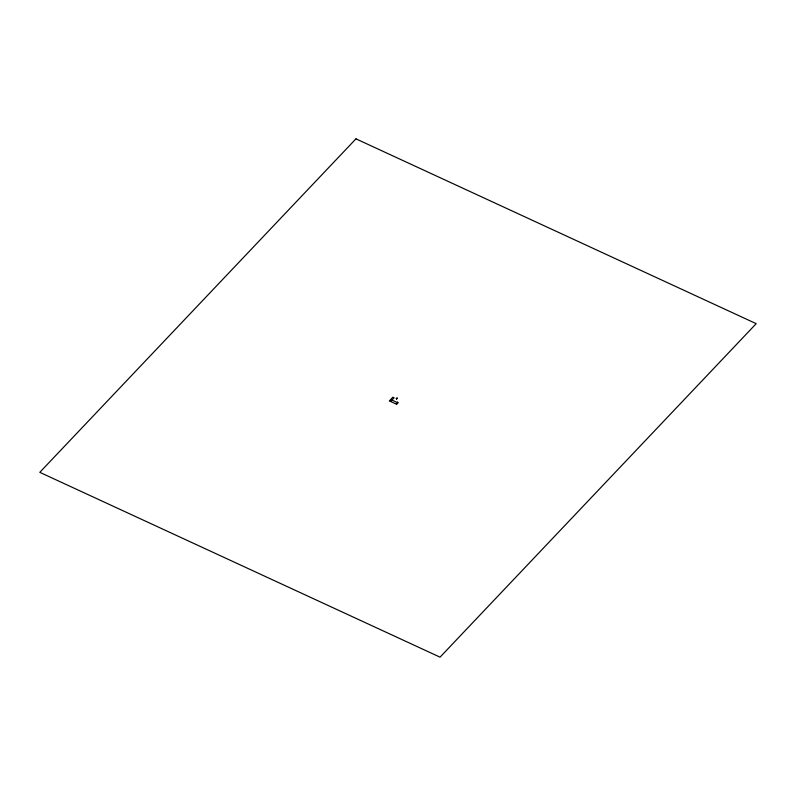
<?xml version="1.0" encoding="UTF-8"?>
<svg xmlns="http://www.w3.org/2000/svg" width="796" height="796" viewBox="0 0 796 796"><rect width="100%" height="100%" fill="white"/><g stroke="black" fill="none" stroke-linecap="round" stroke-linejoin="round"><path stroke-width="1.19" d="M396.239 398.687L397.254 398.209L396.597 398.786M396.866 398.03L396.289 398.627M396.627 399.045L397.254 398.209M390.189 400.557L390.597 401.483L394.12 397.771L392.906 397.204L389.383 400.915L396.607 404.249L397.95 402.836L397.542 401.91M397.95 402.836L391.95 400.06L391.542 399.134M396.199 403.323L396.607 404.249M355.961 138.842L39.8 472.336L440.039 657.158L756.2 323.664L355.961 138.842"/></g></svg>
